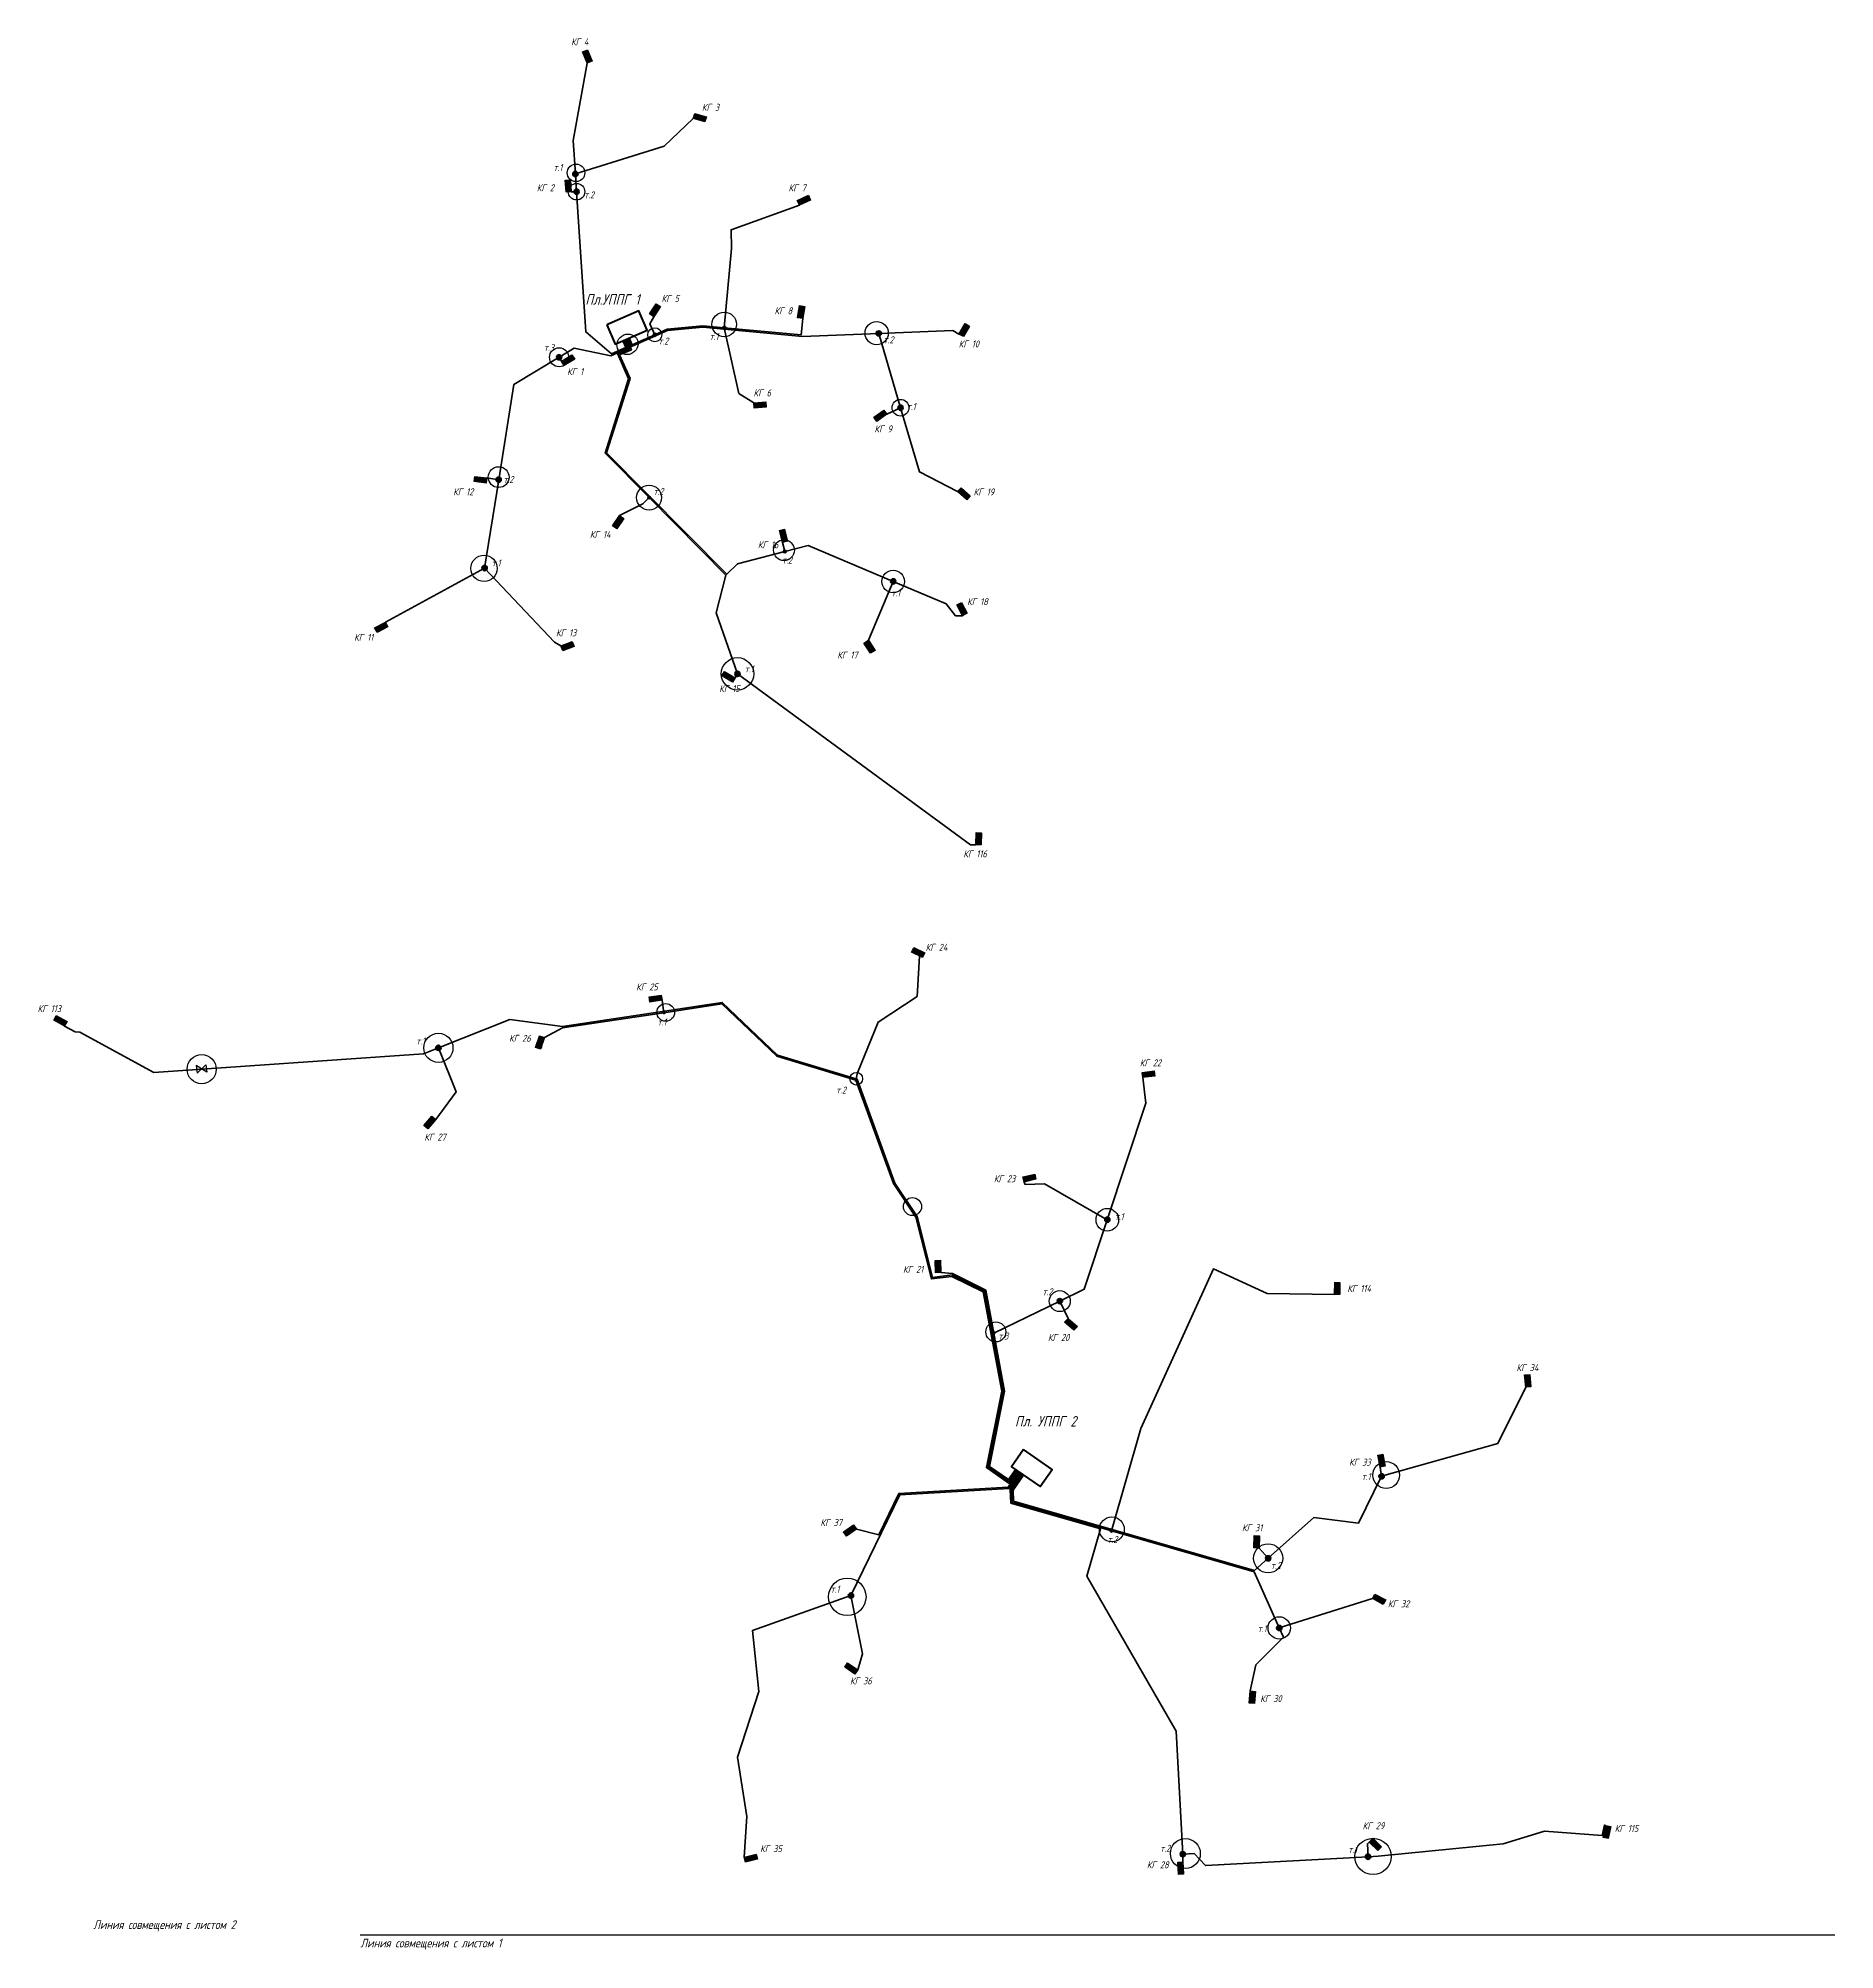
# Model space of a CAD drawing. Extents: x 1486405 to 1730346, y 2138194 to 2264178.
# Drawn here: x 1486405 to 1537758, y 2209526 to 2264178 of the extents above; entities that cross this region are included whole.
import ezdxf

# ---------------------------------------------------------------- set-up
doc = ezdxf.new("R2010")
doc.units = 0
for name, color, linetype, lineweight in [('159', 80, 'Continuous', 25), ('219', 11, 'Continuous', 25), ('273', 140, 'Continuous', 25), ('325', 92, 'Continuous', 25), ('377', 40, 'Continuous', 25), ('426', 6, 'Continuous', 25), ('ИИ_ОФОРМЛЕНИЕ_025', 7, 'Continuous', 25), ('ИИ_ПЛОЩАДКА_025', 7, 'Continuous', 25), ('ИИ_ТЕКСТ_025', 7, 'Continuous', 25), ('ОМГ', 6, 'Continuous', 18)]:
    doc.layers.add(name, color=color, linetype=linetype, lineweight=lineweight)
doc.layers.add('рельеф_горизонтали обычные', color=34, linetype='Continuous')
doc.layers.add('ТХ-Л', color=140, linetype='Continuous')
doc.styles.add('VNIPISIMPLEXCUR', font='simplex.shx', dxfattribs={"width": 0.8, "oblique": 15})

msp = doc.modelspace()

# ---------------------------------------------------------------- hatches: boundary and pattern name
at = {"layer": 'ИИ_ОФОРМЛЕНИЕ_025'}
h = msp.add_hatch(color=256, dxfattribs=at)
edge = h.paths.add_edge_path()
edge.add_arc((1501759.553061331, 2260298.095385012), 75, 0, 360)
h = msp.add_hatch(color=256, dxfattribs=at)
edge = h.paths.add_edge_path()
edge.add_arc((1501792.917817181, 2259788.855599844), 75, 0, 360)
h = msp.add_hatch(color=256, dxfattribs=at)
edge = h.paths.add_edge_path()
edge.add_arc((1504029.409428409, 2255699.081034582), 45, 0, 360)
h = msp.add_hatch(color=256, dxfattribs=at)
edge = h.paths.add_edge_path()
edge.add_arc((1506014.78545197, 2255897.828420617), 45, 0, 360)
h = msp.add_hatch(color=256, dxfattribs=at)
edge = h.paths.add_edge_path()
edge.add_arc((1510430.208626947, 2255737.723850222), 75, 0, 360)
h = msp.add_hatch(color=256, dxfattribs=at)
edge = h.paths.add_edge_path()
edge.add_arc((1501294.211716047, 2255055.372671227), 75, 0, 360)
h = msp.add_hatch(color=256, dxfattribs=at)
edge = h.paths.add_edge_path()
edge.add_arc((1511053.706688313, 2253613.698478234), 75, 0, 360)
h = msp.add_hatch(color=256, dxfattribs=at)
edge = h.paths.add_edge_path()
edge.add_arc((1499566.695276963, 2251554.271068458), 75, 0, 360)
h = msp.add_hatch(color=256, dxfattribs=at)
edge = h.paths.add_edge_path()
edge.add_arc((1503866.262727896, 2251042.538042394), 37.5, 0, 360)
h = msp.add_hatch(color=256, dxfattribs=at)
edge = h.paths.add_edge_path()
edge.add_arc((1507743.833478122, 2249501.422891343), 37.5, 0, 360)
h = msp.add_hatch(color=256, dxfattribs=at)
edge = h.paths.add_edge_path()
edge.add_arc((1499164.090430221, 2249029.145972898), 75, 0, 360)
h = msp.add_hatch(color=256, dxfattribs=at)
edge = h.paths.add_edge_path()
edge.add_arc((1510845.292073755, 2248647.843621028), 75, 0, 360)
h = msp.add_hatch(color=256, dxfattribs=at)
edge = h.paths.add_edge_path()
edge.add_arc((1506392.560656822, 2246005.353094141), 75, 0, 360)
h = msp.add_hatch(color=256, dxfattribs=at)
edge = h.paths.add_edge_path()
edge.add_arc((1504289.377812579, 2236317.874294532), 27, 0, 360)
h = msp.add_hatch(color=256, dxfattribs=at)
edge = h.paths.add_edge_path()
edge.add_arc((1497843.49648511, 2235311.792668388), 75, 0, 360)
h = msp.add_hatch(color=256, dxfattribs=at)
edge = h.paths.add_edge_path()
edge.add_arc((1509779.946685031, 2234388.757610519), 22.5, 0, 360)
h = msp.add_hatch(color=256, dxfattribs=at)
edge = h.paths.add_edge_path()
edge.add_arc((1516964.66257422, 2230397.913059448), 75, 0, 360)
h = msp.add_hatch(color=256, dxfattribs=at)
edge = h.paths.add_edge_path()
edge.add_arc((1515604.814767353, 2228071.008479017), 75, 0, 360)
h = msp.add_hatch(color=256, dxfattribs=at)
edge = h.paths.add_edge_path()
edge.add_arc((1513717.315705851, 2227159.337891577), 37.5, 0, 360)
h = msp.add_hatch(color=256, dxfattribs=at)
edge = h.paths.add_edge_path()
edge.add_arc((1524804.523014281, 2223061.668965609), 75, 0, 360)
h = msp.add_hatch(color=256, dxfattribs=at)
edge = h.paths.add_edge_path()
edge.add_arc((1517082.063305534, 2221507.312078972), 37.5, 0, 360)
h = msp.add_hatch(color=256, dxfattribs=at)
edge = h.paths.add_edge_path()
edge.add_arc((1521561.728358112, 2220717.928182143), 75, 0, 360)
h = msp.add_hatch(color=256, dxfattribs=at)
edge = h.paths.add_edge_path()
edge.add_arc((1509636.070643358, 2219653.472990062), 75, 0, 360)
h = msp.add_hatch(color=256, dxfattribs=at)
edge = h.paths.add_edge_path()
edge.add_arc((1521879.837974198, 2218725.879886045), 75, 0, 360)
h = msp.add_hatch(color=256, dxfattribs=at)
edge = h.paths.add_edge_path()
edge.add_arc((1519121.880769141, 2212258.929331707), 75, 0, 360)
h = msp.add_hatch(color=256, dxfattribs=at)
edge = h.paths.add_edge_path()
edge.add_arc((1524417.724440616, 2212185.73684103), 75, 0, 360)
at = {"layer": 'ИИ_ПЛОЩАДКА_025'}
for points in [[(1501964.756102769, 2263787.606067766), (1502103.096853642, 2263845.587415187), (1502238.386664289, 2263522.792329821), (1502100.045913419, 2263464.810982401)], [(1505128.695113859, 2261884.141636326), (1505172.113360635, 2262027.720380737), (1505507.130430924, 2261926.411138264), (1505463.712184152, 2261782.832393852)], [(1501643.149999139, 2259781.598577683), (1501493.470962298, 2259771.791135131), (1501470.58692968, 2260121.042221102), (1501620.265966528, 2260130.849663652)], [(1508162.914895962, 2259403.81277649), (1508100.402375693, 2259540.165938571), (1508418.559753893, 2259686.028485856), (1508481.072274158, 2259549.675323775)], [(1504005.60131036, 2256212.994544523), (1503879.941419946, 2256294.906643392), (1504071.06965063, 2256588.113054362), (1504196.729541047, 2256506.200955494)], [(1504005.60131036, 2256212.994544523), (1503879.941419946, 2256294.906643392), (1504071.06965063, 2256588.113054362), (1504196.729541047, 2256506.200955494)], [(1508256.022969401, 2256162.457189363), (1508108.160268406, 2256187.688551889), (1508167.033447629, 2256532.70152088), (1508314.896148621, 2256507.470158351)], [(1508256.022969401, 2256162.457189363), (1508108.160268406, 2256187.688551889), (1508167.033447629, 2256532.70152088), (1508314.896148621, 2256507.470158351)], [(1512849.886834829, 2255645.284025157), (1512720.571681237, 2255721.29449187), (1512897.929436906, 2256023.029850265), (1513027.244590505, 2255947.019383548)], [(1501439.564069032, 2254820.483730303), (1501362.305435027, 2254949.057069184), (1501662.309892415, 2255129.327215207), (1501739.568526427, 2255000.753876326)], [(1506867.457078053, 2253604.158377037), (1506855.887146986, 2253753.711500357), (1507204.844434737, 2253780.708006172), (1507216.414365797, 2253631.154882851)], [(1506867.457078053, 2253604.158377037), (1506855.887146986, 2253753.711500357), (1507204.844434737, 2253780.708006172), (1507216.414365797, 2253631.154882851)], [(1510380.797203904, 2253222.682801208), (1510293.989174719, 2253345.011726936), (1510579.42333475, 2253547.563795023), (1510666.231363932, 2253425.234869298)], [(1498861.120999629, 2251501.617519709), (1498880.351127973, 2251650.379753371), (1499227.463006517, 2251605.509453894), (1499208.23287817, 2251456.747220232)], [(1498861.120999629, 2251501.617519709), (1498880.351127973, 2251650.379753371), (1499227.463006517, 2251605.509453894), (1499208.23287817, 2251456.747220232)], [(1513046.316091607, 2251095.27705612), (1512946.636907077, 2250983.187537562), (1512685.094697109, 2251215.772301473), (1512784.773881639, 2251327.861820032)], [(1502945.354434839, 2250155.162790307), (1502822.123477942, 2250240.685484742), (1503021.676431617, 2250528.22438416), (1503144.907388514, 2250442.701689729)], [(1502945.354434839, 2250155.162790307), (1502822.123477942, 2250240.685484742), (1503021.676431617, 2250528.22438416), (1503144.907388514, 2250442.701689729)], [(1507822.2788796, 2249797.779068951), (1507676.472240063, 2249762.559417236), (1507594.293052724, 2250102.774909492), (1507740.099692258, 2250137.994561207)], [(1512662.202294371, 2247977.217030728), (1512795.312347724, 2248046.366967075), (1512956.662199194, 2247735.776842589), (1512823.552145849, 2247666.62690624)], [(1512662.202294371, 2247977.217030728), (1512795.312347724, 2248046.366967075), (1512956.662199194, 2247735.776842589), (1512823.552145849, 2247666.62690624)], [(1496091.883063002, 2247186.800314037), (1496021.620933285, 2247319.326662841), (1496330.849080502, 2247483.271632178), (1496401.111210214, 2247350.74528337)], [(1496091.883063002, 2247186.800314037), (1496021.620933285, 2247319.326662841), (1496330.849080502, 2247483.271632178), (1496401.111210214, 2247350.74528337)], [(1501397.231245632, 2246662.795550092), (1501344.378052684, 2246803.175534403), (1501671.931349406, 2246926.499651283), (1501724.784542354, 2246786.119666976)], [(1501397.231245632, 2246662.795550092), (1501344.378052684, 2246803.175534403), (1501671.931349406, 2246926.499651283), (1501724.784542354, 2246786.119666976)], [(1510325.312875586, 2246674.20354014), (1510199.469229332, 2246592.574031394), (1510009.000375594, 2246886.209205985), (1510134.844021848, 2246967.838714731)], [(1505947.496486845, 2245947.931409387), (1506025.633174031, 2246075.973035882), (1506324.396969187, 2245893.654099117), (1506246.260282005, 2245765.612472622)], [(1505947.496486845, 2245947.931409387), (1506025.633174031, 2246075.973035882), (1506324.396969187, 2245893.654099117), (1506246.260282005, 2245765.612472622)], [(1513359.254541168, 2241112.298050111), (1513209.281609709, 2241115.147581314), (1513215.930515847, 2241465.084421395), (1513365.90344731, 2241462.234890197)], [(1511370.230288491, 2238048.732906013), (1511438.037936002, 2238182.531721181), (1511750.235171381, 2238024.313876993), (1511682.427523874, 2237890.515061825)], [(1503890.634237669, 2236619.463599857), (1503868.5601728, 2236767.83049529), (1504214.749595482, 2236819.336646644), (1504236.82366034, 2236670.969751212)], [(1487228.706336394, 2236067.157512714), (1487156.711378049, 2235935.564481094), (1486849.660970919, 2236103.55271724), (1486921.655929267, 2236235.145748864)], [(1500759.955634639, 2235278.498584689), (1500617.925218515, 2235326.741313626), (1500730.491586052, 2235658.145617918), (1500872.522002175, 2235609.902888973)], [(1517976.708872478, 2234460.520382034), (1517957.912694927, 2234609.338068178), (1518305.153962601, 2234653.195815789), (1518323.950140152, 2234504.378129644)], [(1497542.668303143, 2232997.715912606), (1497427.343301505, 2233093.633293699), (1497651.150524061, 2233362.724964201), (1497766.475525703, 2233266.8075831)], [(1514583.889984854, 2231474.69211302), (1514547.943157382, 2231620.321181528), (1514887.744317237, 2231704.197112288), (1514923.691144709, 2231558.568043777)], [(1512044.3056239, 2229233.840860857), (1512194.269800946, 2229237.118909629), (1512201.918581415, 2228887.202496528), (1512051.954404369, 2228883.924447756)], [(1523607.611478597, 2228256.72009887), (1523457.638547137, 2228259.569630072), (1523464.287453275, 2228609.506470154), (1523614.260384738, 2228606.656938956)], [(1515744.603317823, 2227464.880910614), (1515842.81545227, 2227578.258054022), (1516107.362120222, 2227349.096406979), (1516009.149985775, 2227235.71926357)], [(1529072.736041479, 2225624.817095052), (1528923.311901659, 2225611.685970264), (1528892.672610488, 2225960.342296517), (1529042.096750312, 2225973.473421308)], [(1524694.490557812, 2223664.442119882), (1524841.904054377, 2223692.177675247), (1524906.620350227, 2223348.212849936), (1524759.206853665, 2223320.477294573)], [(1509507.349421754, 2221350.125140041), (1509422.847016379, 2221474.057958475), (1509712.023592725, 2221671.230237693), (1509796.525998104, 2221547.297419259)], [(1521166.537410438, 2221366.894951429), (1521316.396585096, 2221360.39666164), (1521301.233908914, 2221010.725254099), (1521151.374734256, 2221017.223543888)], [(1524544.304276668, 2219564.929212976), (1524615.375370473, 2219697.023496063), (1524923.595364347, 2219531.190943843), (1524852.524270538, 2219399.096660754)], [(1509458.472631499, 2217601.043301621), (1509542.235899001, 2217725.476878348), (1509832.580911368, 2217530.029254169), (1509748.817643858, 2217405.595677442)], [(1521048.973146476, 2216926.714769564), (1521198.43171965, 2216913.981549036), (1521168.720871747, 2216565.244878297), (1521019.262298569, 2216577.978098826)], [(1531214.995327577, 2213080.302728263), (1531361.29763585, 2213047.202356734), (1531284.063435625, 2212705.830304106), (1531137.761127349, 2212738.930675634)], [(1524446.730829559, 2212605.235415093), (1524551.855825961, 2212712.23417738), (1524801.519604634, 2212466.942519105), (1524696.394608229, 2212359.943756818)], [(1506622.405600291, 2212028.230526386), (1506586.415525429, 2212173.848912969), (1506926.191760793, 2212257.825754312), (1506962.181835655, 2212112.207367726)], [(1519146.246618092, 2211689.733099844), (1518996.466221426, 2211681.619360022), (1518977.534161847, 2212031.106952254), (1519127.314558517, 2212039.220692068)]]:
    msp.add_hatch(color=256, dxfattribs=at).paths.add_polyline_path(points)

# ---------------------------------------------------------------- linework, layer by layer
at = {"layer": '159', "lineweight": 35}
for points in [[(1501643.149999139, 2259781.598577683), (1501792.917817181, 2259788.855599844)], [(1501362.281103616, 2254949.077395845), (1501294.211716047, 2255055.372671227)], [(1499227.463006517, 2251605.509453894), (1499566.695276963, 2251554.271068458)], [(1506324.396969187, 2245893.654099117), (1506392.560656822, 2246005.353094141)], [(1506392.560656822, 2246005.353094141), (1513057.201037506, 2241118.037158329), (1513209.281609709, 2241115.147581314)], [(1500872.522002175, 2235609.902888973), (1501394.077849302, 2235879.883181409), (1504289.377812579, 2236317.874294532)], [(1515842.81545227, 2227578.258054022), (1515604.814767353, 2228071.008479017)], [(1524759.206853665, 2223320.477294573), (1524804.523014281, 2223061.668965609)], [(1521301.233908914, 2221010.725254099), (1521561.728358112, 2220717.928182143)], [(1509832.580911368, 2217530.029254169), (1509963.262417216, 2217984.203157291), (1509636.070643358, 2219653.472990064)], [(1519127.314558517, 2212039.220692068), (1519121.880769141, 2212258.929331707)]]:
    msp.add_lwpolyline(points, dxfattribs=at)
at = {"layer": '159', "lineweight": 35, "ltscale": 100}
for points in [[(1504029.409428409, 2255699.081034582), (1503889.149560197, 2256016.603175812), (1504005.60131036, 2256212.994544523)], [(1508256.022969401, 2256162.457189363), (1508212.438619005, 2255693.55643867), (1506014.78545197, 2255897.828420617)]]:
    msp.add_lwpolyline(points, dxfattribs=at)
at = {"layer": '219', "lineweight": 35}
for points in [[(1502100.045913419, 2263464.810982401), (1501697.241725101, 2261249.141201591), (1501759.553061327, 2260298.095385011)], [(1505128.695113859, 2261884.141636326), (1504298.185682124, 2261092.549771016), (1501759.553061331, 2260298.095385012), (1501759.553061331, 2260298.095385012)], [(1501759.553061331, 2260298.095385012), (1501792.917817181, 2259788.855599844)], [(1506014.78545197, 2255897.828420617), (1506429.931096169, 2254024.746314672), (1506855.887146986, 2253753.711500357)], [(1510430.208626947, 2255737.723850222), (1512548.086062557, 2255822.680230609), (1512720.571681237, 2255721.29449187)], [(1511053.706688313, 2253613.698478234), (1510666.231363932, 2253425.234869298)], [(1511053.706688313, 2253613.698478234), (1511592.937316331, 2251776.740825544), (1512685.094697109, 2251215.772301473)], [(1499164.090430221, 2249029.145972898), (1499164.090430221, 2249029.145972898), (1499566.695276963, 2251554.271068458)], [(1503021.676431617, 2250528.22438416), (1503684.52698827, 2250863.078545819), (1503866.262727896, 2251042.538042394)], [(1503866.262727896, 2251042.538042394), (1506057.765454254, 2248823.238554385), (1505786.548763605, 2247749.154200646), (1506392.560656822, 2246005.353094141), (1506392.560656822, 2246005.353094141)], [(1507676.472240063, 2249762.559417236), (1507743.833478122, 2249501.422891342)], [(1510845.292073755, 2248647.843621028), (1508416.503212931, 2249674.940808781), (1507743.833478122, 2249501.422891342)], [(1496330.849080502, 2247483.271632178), (1499164.090430221, 2249029.145972898)], [(1501344.378052684, 2246803.175534403), (1501163.49721445, 2246915.207290477), (1499164.090430221, 2249029.145972898)], [(1510134.844021848, 2246967.838714731), (1510845.292073755, 2248647.843621028)], [(1512823.552145849, 2247666.62690624), (1512627.203691537, 2247666.17760269), (1512359.736597369, 2248007.408490455), (1510845.292073755, 2248647.843621028)], [(1509779.946685031, 2234388.757610519), (1509825.589231886, 2234593.028927246), (1510415.529580954, 2236049.265230495), (1511530.197209716, 2236783.495702753), (1511594.777443051, 2237934.935079874)], [(1504236.82366034, 2236670.969751212), (1504289.377812579, 2236317.874294532)], [(1497766.475525703, 2233266.8075831), (1498347.109763402, 2234051.686484013), (1497843.49648511, 2235311.792668388)], [(1513717.315705851, 2227159.337891577), (1513487.915619384, 2228386.177921255), (1512535.647695735, 2228861.522596751), (1512201.918581415, 2228887.202496528)], [(1523457.638547137, 2228259.569630072), (1521536.777745735, 2228292.688640435), (1519998.579243939, 2228991.669308408), (1517924.967559118, 2224428.415225676), (1517082.063305534, 2221507.312078972)], [(1509796.525998104, 2221547.297419259), (1510431.620436497, 2221385.822375352), (1511007.941795681, 2222574.375903428), (1514132.713291772, 2222749.527114649), (1514437.209521748, 2223188.353463117)], [(1524544.304276668, 2219564.929212976), (1521879.837974198, 2218725.879886045)], [(1521048.973146476, 2216926.714769564), (1521213.646186836, 2217673.644499554), (1521998.12659673, 2218462.549436603), (1521879.837974198, 2218725.879886047)], [(1531214.995327577, 2213080.302728263), (1531175.981378704, 2213089.129494003), (1531109.975838415, 2212797.387665815), (1529465.606640019, 2212917.58555), (1528283.424233034, 2212554.427761295), (1524703.017851379, 2212201.216322205), (1524417.724440616, 2212185.73684103)], [(1524446.730829559, 2212605.235415093), (1524397.672497906, 2212555.302659359), (1524417.724440616, 2212185.73684103)]]:
    msp.add_lwpolyline(points, dxfattribs=at)
at = {"layer": '273', "lineweight": 35}
for points in [[(1506014.78545197, 2255897.828420617), (1506225.87414969, 2258168.81899237), (1506209.316165058, 2258701.017319028), (1508162.914895962, 2259403.81277649)], [(1503190.39248124, 2255559.12912754), (1503307.975675216, 2255292.942740786), (1502969.525630208, 2255143.438336068), (1503279.046013969, 2254442.742005331), (1502607.197514402, 2252317.573090298), (1503866.262727896, 2251042.538042394)], [(1506014.78545197, 2255897.828420617), (1505402.496950871, 2255954.740670246), (1504386.484307966, 2255856.812635138), (1504029.409428409, 2255699.08103458)], [(1516964.66257422, 2230397.913059448), (1518068.602095839, 2233732.960917423), (1517976.708872478, 2234460.520382034)], [(1516964.66257422, 2230397.913059448), (1515164.752741955, 2231421.481683659), (1514613.860666446, 2231409.482132697), (1514583.889984854, 2231474.69211302)], [(1528923.311901659, 2225611.685970264), (1528131.820033081, 2224001.634809414), (1524804.523014281, 2223061.668965609)]]:
    msp.add_lwpolyline(points, dxfattribs=at)
at = {"layer": '325', "lineweight": 35}
for points in [[(1501792.917817181, 2259788.855599844), (1502055.546694665, 2255780.402076561), (1502789.928847438, 2255151.562104829), (1503202.472010414, 2255333.795852203), (1503117.214093129, 2255526.803850845)], [(1501294.211716047, 2255055.372671227), (1501721.778598378, 2255312.294001606), (1502769.50229173, 2255098.810272425), (1503255.223842817, 2255313.369296496), (1503153.803287184, 2255542.966489192)], [(1507743.833478122, 2249501.422891342), (1506391.211939274, 2249152.508616835), (1506086.227407074, 2248851.344020789), (1502652.607981327, 2252328.515069646), (1503321.738753027, 2254445.087357928), (1503022.277462611, 2255123.011780361), (1503360.727507623, 2255272.51618508), (1503226.981675296, 2255575.291765887)], [(1503263.570869351, 2255591.454404235), (1503364.99142498, 2255361.85721154), (1504396.744648783, 2255817.616204086), (1505402.565337165, 2255914.561891102), (1508247.186035125, 2255650.15424181), (1510430.208626947, 2255737.723850222)], [(1504029.409428409, 2255699.08103458), (1503385.417980688, 2255414.609043943), (1503300.160063407, 2255607.617042582)], [(1510430.208626947, 2255737.723850222), (1511053.706688313, 2253613.698478234)], [(1499566.695276963, 2251554.271068458), (1500001.013377307, 2254278.300705735), (1501294.211716047, 2255055.372671227)], [(1487156.711378049, 2235935.564481094), (1487461.231331296, 2235768.960664165), (1487598.240043201, 2235762.395449449), (1489707.195782416, 2234608.579181777), (1497416.383190997, 2235141.092826646), (1497843.49648511, 2235311.792668388)], [(1517082.063305534, 2221507.312078972), (1514246.191840976, 2222325.622148847), (1514227.964828387, 2222676.305258055), (1514535.799624164, 2223119.942998239)], [(1524804.523014281, 2223061.668965609), (1524144.662232392, 2221723.866317988), (1522870.520247757, 2221882.328564052), (1521561.728358112, 2220717.928182143)], [(1521879.837974202, 2218725.879886044), (1521158.846605659, 2220330.928427992), (1517082.063305534, 2221507.312078972)]]:
    msp.add_lwpolyline(points, dxfattribs=at)
at = {"layer": '377', "lineweight": 35}
for points in [[(1504289.377812579, 2236317.874294532), (1505941.567240246, 2236567.811881549), (1507513.029343754, 2235070.847615317), (1509779.946685031, 2234388.757610519)], [(1509779.946685031, 2234388.757610519), (1510853.27182423, 2231429.270461297), (1511491.656284679, 2230474.613189571), (1511936.112104159, 2228706.09636707), (1512521.555479266, 2228779.143939697), (1513416.590694238, 2228332.368181269), (1513947.070775986, 2225495.341355106), (1513509.856853481, 2223311.22023015), (1514160.5047484, 2222859.743622735), (1514404.346154276, 2223211.15695141)], [(1506586.415525429, 2212173.848912969), (1506662.902760595, 2213332.869299729), (1506390.752453335, 2215032.469650398), (1507005.248625025, 2216909.86581919), (1506821.512292214, 2218651.268162215), (1509636.070643358, 2219653.472990064)], [(1524417.724440616, 2212185.73684103), (1519770.265355378, 2211933.574496217), (1519445.807075899, 2212277.397064963), (1519121.880769141, 2212258.929331707)]]:
    msp.add_lwpolyline(points, dxfattribs=at)
at = {"layer": '426', "lineweight": 35}
for points in [[(1497843.49648511, 2235311.792668388), (1499882.10150804, 2236126.540323366), (1501393.78405074, 2235920.293839727), (1505954.964516807, 2236610.293679061), (1507533.702052906, 2235106.398884512), (1509810.702958502, 2234421.274848296), (1510889.220429506, 2231447.470845129), (1511528.760342397, 2230491.08567878), (1511966.279414047, 2228750.170599122), (1512528.6015875, 2228820.333268224), (1513452.253156811, 2228359.273051262), (1513987.812473446, 2225495.082291658), (1513554.232539412, 2223329.114913822), (1514150.44486922, 2222915.410478501), (1514371.482786804, 2223233.960439702)], [(1515604.814767353, 2228071.008479017), (1516306.637688823, 2228409.992125762), (1516964.66257422, 2230397.913059448)], [(1513717.315705851, 2227159.337891577), (1515604.814767353, 2228071.008479017)], [(1514338.619419333, 2223256.763927995), (1514140.38499004, 2222971.077334266), (1513598.608225342, 2223347.009597494), (1514028.554170907, 2225494.82322821), (1513717.315705851, 2227159.337891577)], [(1509636.070643358, 2219653.472990064), (1511033.669291228, 2222535.755205173), (1514154.445913777, 2222710.682493799), (1514470.07288922, 2223165.549974824)], [(1519121.880769141, 2212258.929331707), (1518930.414038323, 2215777.547025194), (1516378.886762988, 2220206.616869672), (1516768.321748599, 2221556.212339223), (1514207.724774841, 2222295.090075646), (1514187.309281245, 2222687.879005508), (1514502.936256692, 2223142.746486532)], [(1521561.728358112, 2220717.928182143), (1521169.936412454, 2220369.360396264), (1514284.658907112, 2222356.154222048), (1514268.620375529, 2222664.731510608), (1514568.662991636, 2223097.139509946)]]:
    msp.add_lwpolyline(points, dxfattribs=at)
at = {"layer": '426', "color": 3}
for centre, radius in [((1501777.365854809, 2260329.382638145), 252.1772135464667), ((1501792.917817181, 2259788.855599844), 236.3510286597495), ((1506014.092081733, 2255995.444289371), 351.9868306405158), ((1510370.771807666, 2255746.045902029), 331.9637512070775), ((1504029.409428409, 2255699.08103458), 201.7205269888788), ((1501294.211716047, 2255055.372671227), 273.3469926710802), ((1511053.706688313, 2253613.698478234), 239.5546210050664), ((1499566.695276963, 2251629.271068457), 297.8193527094), ((1503866.262727896, 2251042.538042394), 355.7784031928756), ((1507721.714357649, 2249539.656452565), 297.3641485084384), ((1499148.157519754, 2249020.452651566), 377.3898009825595), ((1510845.292073755, 2248647.843621027), 322.5051214131316), ((1506392.560656822, 2246005.353094141), 462.9983900323454), ((1504339.991486466, 2236325.530958658), 252.7793330817479), ((1497843.49648511, 2235311.792668388), 416.6894726791035), ((1491076.494660025, 2234701.827609776), 416.6894726791035), ((1509788.692166565, 2234427.897648741), 181.9859912692119), ((1511394.702647453, 2230773.802379543), 258.9281414125026), ((1516964.66257422, 2230397.913059447), 323.6678010276955), ((1515604.814767353, 2228071.008479016), 299.7875694108785), ((1513778.636859837, 2227190.525952039), 285.8545835302563), ((1524936.476645469, 2223098.946042341), 382.5893146638663), ((1517093.153112331, 2221545.744047243), 356.5487597386242), ((1521561.728358112, 2220717.928182142), 416.092558663064), ((1509531.45534033, 2219616.221688552), 535.5834816576909), ((1521879.837974202, 2218725.879886044), 320.7400200673229), ((1519194.759521216, 2212276.640556846), 427.9756124147855), ((1524560.371145997, 2212193.476581617), 518.8274798391521)]:
    msp.add_circle(centre, radius, dxfattribs=at)
at = {"layer": 'ИИ_ОФОРМЛЕНИЕ_025'}
msp.add_lwpolyline([(1495610.594682078, 2209949.622438555), (1537758.367311041, 2209949.622438555)], dxfattribs=at)
at = {"layer": 'ИИ_ОФОРМЛЕНИЕ_025', "lineweight": 35}
for centre, radius in [((1501759.553061331, 2260298.095385012), 75), ((1501792.917817181, 2259788.855599844), 75), ((1504029.409428409, 2255699.081034582), 45), ((1506014.78545197, 2255897.828420617), 45), ((1510430.208626947, 2255737.723850222), 75), ((1501294.211716047, 2255055.372671227), 75), ((1511053.706688313, 2253613.698478234), 75), ((1499566.695276963, 2251554.271068458), 75), ((1503866.262727896, 2251042.538042394), 37.5), ((1507743.833478122, 2249501.422891343), 37.5), ((1499164.090430221, 2249029.145972898), 75), ((1510845.292073755, 2248647.843621028), 75), ((1506392.560656822, 2246005.353094141), 75), ((1504289.377812579, 2236317.874294532), 27), ((1497843.49648511, 2235311.792668388), 75), ((1509779.946685031, 2234388.757610519), 22.5), ((1516964.66257422, 2230397.913059448), 75), ((1515604.814767353, 2228071.008479017), 75), ((1513717.315705851, 2227159.337891577), 37.5), ((1524804.523014281, 2223061.668965609), 75), ((1517082.063305534, 2221507.312078972), 37.5), ((1521561.728358112, 2220717.928182143), 75), ((1509636.070643358, 2219653.472990062), 75), ((1521879.837974198, 2218725.879886045), 75), ((1519121.880769141, 2212258.929331707), 75), ((1524417.724440616, 2212185.73684103), 75)]:
    msp.add_circle(centre, radius, dxfattribs=at)
at = {"layer": 'ИИ_ПЛОЩАДКА_025', "lineweight": 30, "flags": 128}
for points in [[(1501964.756102769, 2263787.606067766), (1502103.096853642, 2263845.587415187), (1502238.386664289, 2263522.792329821), (1502100.045913419, 2263464.810982401)], [(1505128.695113859, 2261884.141636326), (1505172.113360635, 2262027.720380737), (1505507.130430924, 2261926.411138264), (1505463.712184152, 2261782.832393852)], [(1501643.149999139, 2259781.598577683), (1501493.470962298, 2259771.791135131), (1501470.58692968, 2260121.042221102), (1501620.265966528, 2260130.849663652)], [(1508162.914895962, 2259403.81277649), (1508100.402375693, 2259540.165938571), (1508418.559753893, 2259686.028485856), (1508481.072274158, 2259549.675323775)], [(1504005.60131036, 2256212.994544523), (1503879.941419946, 2256294.906643392), (1504071.06965063, 2256588.113054362), (1504196.729541047, 2256506.200955494)], [(1504005.60131036, 2256212.994544523), (1503879.941419946, 2256294.906643392), (1504071.06965063, 2256588.113054362), (1504196.729541047, 2256506.200955494)], [(1508256.022969401, 2256162.457189363), (1508108.160268406, 2256187.688551889), (1508167.033447629, 2256532.70152088), (1508314.896148621, 2256507.470158351)], [(1508256.022969401, 2256162.457189363), (1508108.160268406, 2256187.688551889), (1508167.033447629, 2256532.70152088), (1508314.896148621, 2256507.470158351)], [(1512849.886834829, 2255645.284025157), (1512720.571681237, 2255721.29449187), (1512897.929436906, 2256023.029850265), (1513027.244590505, 2255947.019383548)], [(1501439.539737621, 2254820.504056964), (1501362.281103616, 2254949.077395845), (1501662.285561004, 2255129.347541869), (1501739.544195016, 2255000.774202988)], [(1506867.457078053, 2253604.158377037), (1506855.887146986, 2253753.711500357), (1507204.844434737, 2253780.708006172), (1507216.414365797, 2253631.154882851)], [(1506867.457078053, 2253604.158377037), (1506855.887146986, 2253753.711500357), (1507204.844434737, 2253780.708006172), (1507216.414365797, 2253631.154882851)], [(1510380.797203904, 2253222.682801208), (1510293.989174719, 2253345.011726936), (1510579.42333475, 2253547.563795023), (1510666.231363932, 2253425.234869298)], [(1498861.120999629, 2251501.617519709), (1498880.351127973, 2251650.379753371), (1499227.463006517, 2251605.509453894), (1499208.23287817, 2251456.747220232)], [(1498861.120999629, 2251501.617519709), (1498880.351127973, 2251650.379753371), (1499227.463006517, 2251605.509453894), (1499208.23287817, 2251456.747220232)], [(1513046.316091607, 2251095.27705612), (1512946.636907077, 2250983.187537562), (1512685.094697109, 2251215.772301473), (1512784.773881639, 2251327.861820032)], [(1502945.354434839, 2250155.162790307), (1502822.123477942, 2250240.685484742), (1503021.676431617, 2250528.22438416), (1503144.907388514, 2250442.701689729)], [(1502945.354434839, 2250155.162790307), (1502822.123477942, 2250240.685484742), (1503021.676431617, 2250528.22438416), (1503144.907388514, 2250442.701689729)], [(1507822.2788796, 2249797.779068951), (1507676.472240063, 2249762.559417236), (1507594.293052724, 2250102.774909492), (1507740.099692258, 2250137.994561207)], [(1512662.202294371, 2247977.217030728), (1512795.312347724, 2248046.366967075), (1512956.662199194, 2247735.776842589), (1512823.552145849, 2247666.62690624)], [(1512662.202294371, 2247977.217030728), (1512795.312347724, 2248046.366967075), (1512956.662199194, 2247735.776842589), (1512823.552145849, 2247666.62690624)], [(1496091.883063002, 2247186.800314037), (1496021.620933285, 2247319.326662841), (1496330.849080502, 2247483.271632178), (1496401.111210214, 2247350.74528337)], [(1496091.883063002, 2247186.800314037), (1496021.620933285, 2247319.326662841), (1496330.849080502, 2247483.271632178), (1496401.111210214, 2247350.74528337)], [(1501397.231245632, 2246662.795550092), (1501344.378052684, 2246803.175534403), (1501671.931349406, 2246926.499651283), (1501724.784542354, 2246786.119666976)], [(1501397.231245632, 2246662.795550092), (1501344.378052684, 2246803.175534403), (1501671.931349406, 2246926.499651283), (1501724.784542354, 2246786.119666976)], [(1510325.312875586, 2246674.20354014), (1510199.469229332, 2246592.574031394), (1510009.000375594, 2246886.209205985), (1510134.844021848, 2246967.838714731)], [(1510325.312875586, 2246674.20354014), (1510199.469229332, 2246592.574031394), (1510009.000375594, 2246886.209205985), (1510134.844021848, 2246967.838714731)], [(1505947.496486845, 2245947.931409387), (1506025.633174031, 2246075.973035882), (1506324.396969187, 2245893.654099117), (1506246.260282005, 2245765.612472622)], [(1505947.496486845, 2245947.931409387), (1506025.633174031, 2246075.973035882), (1506324.396969187, 2245893.654099117), (1506246.260282005, 2245765.612472622)], [(1513359.254541168, 2241112.298050111), (1513209.281609709, 2241115.147581314), (1513215.930515847, 2241465.084421395), (1513365.90344731, 2241462.234890197)], [(1511370.230288491, 2238048.732906013), (1511438.037936002, 2238182.531721181), (1511750.235171381, 2238024.313876993), (1511682.427523874, 2237890.515061825)], [(1503890.634237669, 2236619.463599857), (1503868.5601728, 2236767.83049529), (1504214.749595482, 2236819.336646644), (1504236.82366034, 2236670.969751212)], [(1487228.706336394, 2236067.157512714), (1487156.711378049, 2235935.564481094), (1486849.660970919, 2236103.55271724), (1486921.655929267, 2236235.145748864)], [(1500759.955634639, 2235278.498584689), (1500617.925218515, 2235326.741313626), (1500730.491586052, 2235658.145617918), (1500872.522002175, 2235609.902888973)], [(1517976.708872478, 2234460.520382034), (1517957.912694927, 2234609.338068178), (1518305.153962601, 2234653.195815789), (1518323.950140152, 2234504.378129644)], [(1497542.668303143, 2232997.715912606), (1497427.343301505, 2233093.633293699), (1497651.150524061, 2233362.724964201), (1497766.475525703, 2233266.8075831)], [(1514583.889984854, 2231474.69211302), (1514547.943157382, 2231620.321181528), (1514887.744317237, 2231704.197112288), (1514923.691144709, 2231558.568043777)], [(1512044.3056239, 2229233.840860857), (1512194.269800946, 2229237.118909629), (1512201.918581415, 2228887.202496528), (1512051.954404369, 2228883.924447756)], [(1523607.611478597, 2228256.72009887), (1523457.638547137, 2228259.569630072), (1523464.287453275, 2228609.506470154), (1523614.260384738, 2228606.656938956)], [(1515744.603317823, 2227464.880910614), (1515842.81545227, 2227578.258054022), (1516107.362120222, 2227349.096406979), (1516009.149985775, 2227235.71926357)], [(1529072.736041479, 2225624.817095052), (1528923.311901659, 2225611.685970264), (1528892.672610488, 2225960.342296517), (1529042.096750312, 2225973.473421308)], [(1524694.490557812, 2223664.442119882), (1524841.904054377, 2223692.177675247), (1524906.620350227, 2223348.212849936), (1524759.206853665, 2223320.477294573)], [(1509507.349421754, 2221350.125140041), (1509422.847016379, 2221474.057958475), (1509712.023592725, 2221671.230237693), (1509796.525998104, 2221547.297419259)], [(1521166.537410438, 2221366.894951429), (1521316.396585096, 2221360.39666164), (1521301.233908914, 2221010.725254099), (1521151.374734256, 2221017.223543888)], [(1524544.304276668, 2219564.929212976), (1524615.375370473, 2219697.023496063), (1524923.595364347, 2219531.190943843), (1524852.524270538, 2219399.096660754)], [(1509458.472631499, 2217601.043301621), (1509542.235899001, 2217725.476878348), (1509832.580911368, 2217530.029254169), (1509748.817643858, 2217405.595677442)], [(1521048.973146476, 2216926.714769564), (1521198.43171965, 2216913.981549036), (1521168.720871747, 2216565.244878297), (1521019.262298569, 2216577.978098826)], [(1531214.995327577, 2213080.302728263), (1531361.29763585, 2213047.202356734), (1531284.063435625, 2212705.830304106), (1531137.761127349, 2212738.930675634)], [(1524446.730829559, 2212605.235415093), (1524551.855825961, 2212712.23417738), (1524801.519604634, 2212466.942519105), (1524696.394608229, 2212359.943756818)], [(1506622.405600291, 2212028.230526386), (1506586.415525429, 2212173.848912969), (1506926.191760793, 2212257.825754312), (1506962.181835655, 2212112.207367726)], [(1519146.246618092, 2211689.733099844), (1518996.466221426, 2211681.619360022), (1518977.534161847, 2212031.106952254), (1519127.314558517, 2212039.220692068)]]:
    msp.add_lwpolyline(points, close=True, dxfattribs=at)
at = {"layer": 'ИИ_ПЛОЩАДКА_025', "lineweight": 50}
for points in [[(1502655.239353577, 2255978.665931589), (1502897.678928795, 2255429.828020758), (1503812.408780179, 2255833.893979459), (1503569.969204961, 2256382.73189029)], [(1514565.897631846, 2223829.35479097), (1514223.845307447, 2223336.404278879), (1515045.429494269, 2222766.317071547), (1515387.481818665, 2223259.267583639)]]:
    msp.add_lwpolyline(points, close=True, dxfattribs=at)
at = {"layer": 'ОМГ', "color": 3, "lineweight": 25}
msp.add_ellipse((1503249.184078228, 2255426.035934163), major_axis=(-257.3773502734825, -171.4748990742461), ratio=0.9250050319638055, start_param=-3.141592653589793, end_param=3.141592653589793, dxfattribs=at)
at = {"layer": 'рельеф_горизонтали обычные', "elevation": 440}
msp.add_lwpolyline([(1500759.609979771, 2235291.348754711), (1500783.360001218, 2235302.598701224), (1500793.794630103, 2235314.666656391), (1500800.147131003, 2235344.300440923), (1500798.028021034, 2235361.233977437), (1500753.579714805, 2235426.849141316), (1500732.412703868, 2235445.899471743), (1500699.609999668, 2235440.098718037), (1500687.110025786, 2235425.098659032), (1500679.497730728, 2235407.798948505), (1500668.911798242, 2235371.817532156), (1500679.497684155, 2235340.066970484), (1500709.13151383, 2235301.966432589), (1500755.693999052, 2235293.499579462), (1500759.609979771, 2235291.348754711)], dxfattribs=at)
at = {"layer": 'ТХ-Л', "color": 3}
msp.add_lwpolyline([(1490915.883541534, 2234806.560474956), (1490945.518206131, 2234584.84119859), (1491190.981495304, 2234829.667181772), (1491225.657786708, 2234619.396633802), (1490915.883541534, 2234806.560474956)], dxfattribs=at)

# ---------------------------------------------------------------- texts
at = {"layer": 'ИИ_ОФОРМЛЕНИЕ_025', "style": 'VNIPISIMPLEXCUR', "oblique": 15, "width": 0.8}
for s, p in [('Линия совмещения с листом 2', (1487977.62962787, 2210119.129875978, -1.318888000000001)), ('Линия совмещения с листом 1', (1495615.171312809, 2209593.497851308, -1.318888000000001))]:
    msp.add_text(s, height=250, dxfattribs=at).set_placement(p)
at = {"layer": 'ИИ_ТЕКСТ_025', "lineweight": 35, "style": 'VNIPISIMPLEXCUR', "oblique": 15}
for s, height, width, p in [('КГ 4', 200, 0.8, (1501636.11855664, 2263976.874416068, -3.297220000000002)), ('КГ 3', 200, 0.75, (1505372.221338636, 2262102.291312755, -3.297220000000002)), ('т.1', 200, 0.8, (1501131.870852267, 2260384.558430986, -3.297220000000002)), ('КГ 2', 200, 0.75, (1500654.651284429, 2259802.701602625)), ('КГ 7', 200, 0.75, (1507851.574209342, 2259799.385867978, -3.297220000000002)), ('т.2', 200, 0.8, (1502008.100774244, 2259598.646553846, -3.297220000000002)), ('Пл.УППГ 1', 300, 0.8, (1502044.608707915, 2256560.186112205, -3.297220000000002)), ('КГ 5', 200, 0.75, (1504222.008685133, 2256638.170390825, -3.297220000000002)), ('КГ 8', 200, 0.75, (1507451.499225149, 2256284.720477594, -3.297220000000002)), ('т.2', 200, 0.8, (1504129.503636662, 2255419.950257237, -3.297220000000002)), ('т.1', 200, 0.8, (1505593.761805383, 2255548.101150569, -3.297220000000002)), ('т.2', 200, 0.8, (1510568.793495952, 2255454.876766809, -3.297220000000002)), ('КГ 10', 200, 0.75, (1512715.51644606, 2255336.231367867, -3.297220000000002)), ('т.3', 200, 0.8, (1500859.217389806, 2255229.566266153, -3.297220000000002)), ('КГ 1', 200, 0.75, (1501521.12548811, 2254546.078042851, -3.297220000000002)), ('КГ 6', 200, 0.75, (1506850.368238958, 2253938.297549025)), ('т.1', 200, 0.8, (1511230.348059675, 2253549.176781191, -3.297220000000002)), ('КГ 9', 200, 0.75, (1510307.277840486, 2252907.21962498, -3.297220000000002)), ('т.2', 200, 0.8, (1499700.48032997, 2251462.488553526, -3.297220000000002)), ('КГ 12', 200, 0.75, (1498263.38183005, 2251110.305472217, -3.297220000000002)), ('т.2', 200, 0.8, (1503990.462202297, 2251118.52342355, -3.297220000000002)), ('КГ 19', 200, 0.75, (1513141.470941065, 2251105.398080106, -3.297220000000002)), ('КГ 14', 200, 0.75, (1502173.883276748, 2249892.04264255, -3.297220000000002)), ('КГ 16', 200, 0.75, (1506974.380239817, 2249594.907317097, -3.297220000000002)), ('т.1', 200, 0.8, (1499365.67088067, 2249074.794695864, -3.297220000000002)), ('т.2', 200, 0.8, (1507665.44904971, 2249153.80399919, -3.297220000000002)), ('т.1', 200, 0.8, (1510788.415225415, 2248217.369610176, -3.297220000000002)), ('КГ 18', 200, 0.75, (1512955.672135117, 2247968.131161668, -3.297220000000002)), ('КГ 11', 200, 0.75, (1495433.492582163, 2246948.351681628, -3.297220000000002)), ('КГ 13', 200, 0.75, (1501204.247265468, 2247079.07042957, -3.297220000000002)), ('т.1', 200, 0.8, (1506598.506483166, 2246045.414554758, -3.297220000000002)), ('КГ 17', 200, 0.75, (1509245.135180647, 2246443.408025614, -3.297220000000002)), ('КГ 15', 200, 0.75, (1505868.651013943, 2245483.771629537, -3.297220000000002)), ('КГ 116', 200, 0.75, (1512847.058574418, 2240758.913683501, -3.297220000000002)), ('КГ 24', 200, 0.75, (1511770.348093305, 2238086.602246624, -3.297220000000002)), ('КГ 25', 200, 0.75, (1503495.126711473, 2236952.219808682, -3.297220000000002)), ('КГ 113', 200, 0.75, (1486386.577809479, 2236333.593179176, -3.297220000000002)), ('т.1', 200, 0.8, (1504106.120509744, 2235952.236314295, -3.297220000000002)), ('т.1', 200, 0.8, (1497206.706636116, 2235408.24058436, -3.297220000000002)), ('КГ 26', 200, 0.75, (1499863.057833675, 2235484.007437006, -3.297220000000002)), ('КГ 22', 200, 0.75, (1517891.138285689, 2234782.834566443, -3.297220000000002)), ('т.2', 200, 0.8, (1509210.713449534, 2234006.696650863, -3.297220000000002)), ('КГ 27', 200, 0.75, (1497442.008610044, 2232660.625138828, -3.297220000000002)), ('КГ 23', 200, 0.75, (1513720.859498136, 2231470.486812002, -3.297220000000002)), ('т.1', 200, 0.8, (1517175.076174375, 2230389.720285848, -3.297220000000002)), ('КГ 21', 200, 0.75, (1511123.676190373, 2228878.28915369, -3.297220000000002)), ('т.2', 200, 0.8, (1515111.114731029, 2228237.373577968, -3.297220000000002)), ('КГ 114', 200, 0.75, (1523824.500725482, 2228333.913556801, -3.297220000000002)), ('т.3', 200, 0.8, (1513846.841541339, 2226972.628222683, -3.297220000000002)), ('КГ 20', 200, 0.75, (1515265.644906696, 2226930.280832692, -3.297220000000002)), ('КГ 34', 200, 0.75, (1528660.421049569, 2226068.767017701, -3.297220000000002)), ('Пл. УППГ 2', 300, 0.8, (1514323.854146704, 2224486.138832814, -3.297220000000002)), ('КГ 33', 200, 0.75, (1523874.384940892, 2223364.070443413, -3.297220000000002)), ('т.1', 200, 0.8, (1524234.989337295, 2222957.926179414, -3.297220000000002)), ('КГ 37', 200, 0.75, (1508762.145520281, 2221639.429389144, -3.297220000000002)), ('КГ 31', 200, 0.75, (1520812.562241029, 2221491.713702835, -3.297220000000002)), ('т.2', 200, 0.8, (1516966.697927222, 2221156.936394109, -3.297220000000002)), ('т.2', 200, 0.8, (1521636.195937458, 2220411.648188817, -3.297220000000002)), ('т.1', 200, 0.8, (1509052.833963055, 2219735.291986743, -3.297220000000002)), ('КГ 32', 200, 0.75, (1524982.506671213, 2219317.084182616, -3.297220000000002)), ('т.1', 200, 0.8, (1521261.426344108, 2218606.248017487, -3.297220000000002)), ('КГ 36', 200, 0.75, (1509608.35267299, 2217111.603040408, -3.297220000000002)), ('КГ 30', 200, 0.75, (1521332.081899386, 2216605.62851264, -3.297220000000002)), ('КГ 29', 200, 0.75, (1524262.433174711, 2212971.846786927, -3.297220000000002)), ('КГ 115', 200, 0.75, (1531468.154409409, 2212894.514888404, -3.297220000000002)), ('КГ 35', 200, 0.75, (1507038.533116277, 2212316.65531303, -3.297220000000002)), ('т.2', 200, 0.8, (1518474.139999632, 2212327.691212697, -3.297220000000002)), ('т.1', 200, 0.8, (1523850.456895228, 2212292.810878857, -3.297220000000002)), ('КГ 28', 200, 0.75, (1518094.361574426, 2211854.336646889, -3.297220000000002))]:
    msp.add_text(s, height=height, dxfattribs=dict(at, width=width)).set_placement(p)

doc.saveas('drawing.dxf')
